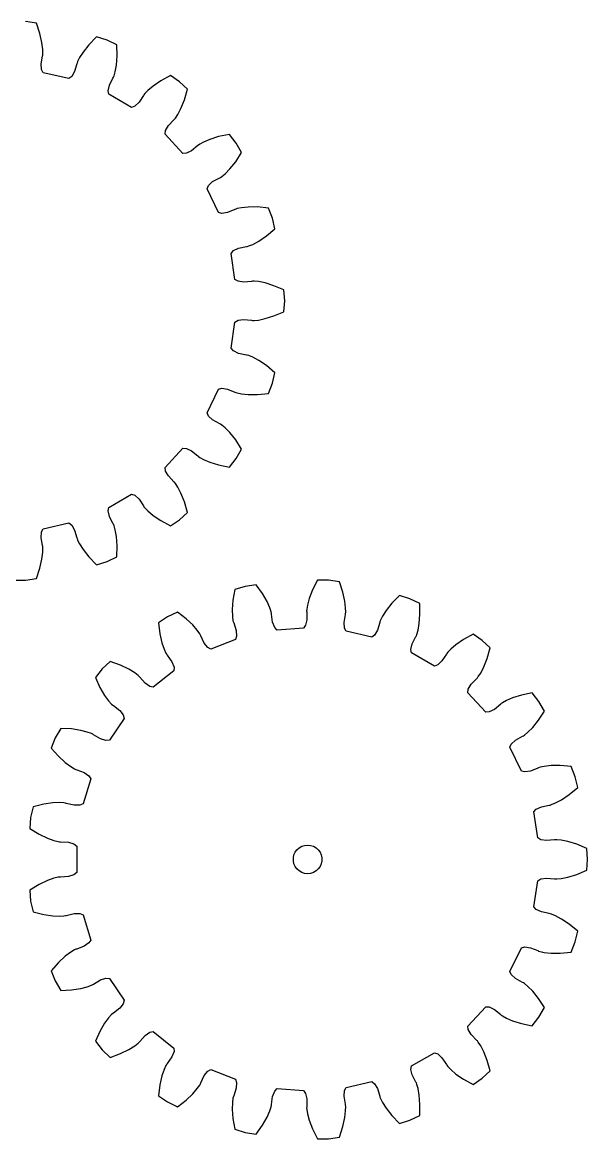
# Model space of a CAD drawing. Extents: x 0 to 185, y 0 to 234.
# Drawn here: x 125.9 to 185, y 0 to 116.7 of the extents above; entities that cross this region are included whole.
import ezdxf

# ---------------------------------------------------------------- set-up
doc = ezdxf.new("R2010")
doc.units = 0

msp = doc.modelspace()

# ---------------------------------------------------------------- linework, layer by layer
for p, q in [((127.36, 116.64), (126.22, 116.81)), ((127.72, 115.55), (127.36, 116.64)), ((127.93, 114.61), (127.72, 115.55)), ((128.01, 113.9), (127.93, 114.61)), ((133.64, 115.21), (132.84, 114.38)), ((134.73, 114.87), (133.64, 115.21)), ((135.77, 114.37), (134.73, 114.87)), ((127.99, 113.2), (128.01, 113.29)), ((128.02, 113.45), (128.01, 113.9)), ((128.01, 113.29), (128.02, 113.45)), ((132.24, 113.62), (131.86, 113.03)), ((132.84, 114.38), (132.24, 113.62)), ((135.71, 112.26), (135.79, 113.23)), ((135.79, 113.23), (135.77, 114.37)), ((127.85, 112.37), (127.99, 113.2)), ((127.89, 111.78), (127.85, 112.37)), ((131.58, 112.38), (131.34, 111.57)), ((131.6, 112.47), (131.58, 112.38)), ((131.65, 112.62), (131.6, 112.47)), ((131.86, 113.03), (131.65, 112.62)), ((135.59, 111.56), (135.71, 112.26)), ((128.07, 111.45), (127.89, 111.78)), ((130.75, 110.84), (128.07, 111.45)), ((131.05, 111.06), (130.75, 110.84)), ((131.34, 111.57), (131.05, 111.06)), ((134.98, 110.15), (135.35, 110.9)), ((135.35, 110.9), (135.4, 110.98)), ((135.4, 110.98), (135.46, 111.13)), ((135.46, 111.13), (135.59, 111.56)), ((141.35, 111.15), (140.34, 110.6)), ((142.29, 110.5), (141.35, 111.15)), ((134.84, 109.57), (134.98, 110.15)), ((139.55, 110.05), (139, 109.59)), ((140.34, 110.6), (139.55, 110.05)), ((143.13, 109.72), (142.29, 110.5)), ((142.82, 108.62), (143.13, 109.72)), ((134.91, 109.2), (134.84, 109.57)), ((137.3, 107.83), (134.91, 109.2)), ((138.55, 109.06), (138.08, 108.36)), ((138.59, 109.14), (138.55, 109.06)), ((138.69, 109.27), (138.59, 109.14)), ((139, 109.59), (138.69, 109.27)), ((142.46, 107.72), (142.82, 108.62)), ((137.65, 107.95), (137.3, 107.83)), ((138.08, 108.36), (137.65, 107.95)), ((142.14, 107.09), (142.46, 107.72)), ((141.14, 105.92), (141.72, 106.53)), ((141.72, 106.53), (141.79, 106.59)), ((141.79, 106.59), (141.89, 106.71)), ((141.89, 106.71), (142.14, 107.09)), ((140.8, 105.04), (140.84, 105.41)), ((140.84, 105.41), (141.14, 105.92)), ((142.67, 103.02), (140.8, 105.04)), ((144.29, 103.89), (144.22, 103.83)), ((144.42, 103.98), (144.29, 103.89)), ((144.82, 104.2), (144.42, 103.98)), ((145.47, 104.48), (144.82, 104.2)), ((146.4, 104.77), (145.47, 104.48)), ((147.52, 105), (146.4, 104.77)), ((148.23, 104.1), (147.52, 105)), ((148.8, 103.11), (148.23, 104.1)), ((143.04, 103.03), (142.67, 103.02)), ((143.57, 103.29), (143.04, 103.03)), ((144.22, 103.83), (143.57, 103.29)), ((148.18, 102.15), (148.8, 103.11)), ((147.57, 101.4), (148.18, 102.15)), ((145.77, 100.07), (146.51, 100.48)), ((146.51, 100.48), (146.59, 100.51)), ((146.59, 100.51), (146.73, 100.6)), ((146.73, 100.6), (147.07, 100.89)), ((147.07, 100.89), (147.57, 101.4)), ((145.19, 99.32), (145.34, 99.66)), ((146.38, 96.84), (145.19, 99.32)), ((145.34, 99.66), (145.77, 100.07)), ((148.11, 97.16), (147.33, 96.84)), ((148.19, 97.2), (148.11, 97.16)), ((148.34, 97.25), (148.19, 97.2)), ((148.79, 97.34), (148.34, 97.25)), ((149.49, 97.41), (148.79, 97.34)), ((150.46, 97.42), (149.49, 97.41)), ((151.6, 97.31), (150.46, 97.42)), ((152.02, 96.24), (151.6, 97.31)), ((146.74, 96.75), (146.38, 96.84)), ((147.33, 96.84), (146.74, 96.75)), ((152.27, 95.12), (152.02, 96.24)), ((151.39, 94.39), (152.27, 95.12)), ((149.55, 93.34), (149.97, 93.51)), ((149.97, 93.51), (150.59, 93.85)), ((150.59, 93.85), (151.39, 94.39)), ((147.7, 92.57), (147.94, 92.85)), ((148.11, 89.85), (147.7, 92.57)), ((147.94, 92.85), (148.48, 93.11)), ((148.48, 93.11), (149.3, 93.28)), ((149.3, 93.28), (149.39, 93.29)), ((149.39, 93.29), (149.55, 93.34)), ((148.43, 89.65), (148.11, 89.85)), ((149.01, 89.56), (148.43, 89.65)), ((149.85, 89.64), (149.01, 89.56)), ((149.94, 89.65), (149.85, 89.64)), ((150.1, 89.65), (149.94, 89.65)), ((150.55, 89.61), (150.1, 89.65)), ((151.25, 89.47), (150.55, 89.61)), ((152.18, 89.19), (151.25, 89.47)), ((153.23, 88.75), (152.18, 89.19)), ((153.32, 87.61), (153.23, 88.75)), ((153.23, 86.46), (153.32, 87.61)), ((152.18, 86.02), (153.23, 86.46)), ((147.7, 82.65), (148.11, 85.37)), ((148.11, 85.37), (148.43, 85.57)), ((148.43, 85.57), (149.01, 85.66)), ((149.01, 85.66), (149.85, 85.58)), ((149.85, 85.58), (149.94, 85.56)), ((149.94, 85.56), (150.1, 85.56)), ((150.1, 85.56), (150.55, 85.6)), ((150.55, 85.6), (151.25, 85.74)), ((151.25, 85.74), (152.18, 86.02)), ((147.94, 82.37), (147.7, 82.65)), ((148.48, 82.11), (147.94, 82.37)), ((149.3, 81.93), (148.48, 82.11)), ((149.39, 81.93), (149.3, 81.93)), ((149.55, 81.88), (149.39, 81.93)), ((149.97, 81.71), (149.55, 81.88)), ((150.59, 81.37), (149.97, 81.71)), ((151.39, 80.83), (150.59, 81.37)), ((152.27, 80.09), (151.39, 80.83)), ((152.02, 78.98), (152.27, 80.09)), ((145.19, 75.89), (146.38, 78.37)), ((146.38, 78.37), (146.74, 78.47)), ((146.74, 78.47), (147.33, 78.38)), ((147.33, 78.38), (148.11, 78.06)), ((151.6, 77.91), (152.02, 78.98)), ((148.11, 78.06), (148.19, 78.02)), ((148.19, 78.02), (148.34, 77.97)), ((148.34, 77.97), (148.79, 77.88)), ((148.79, 77.88), (149.49, 77.8)), ((149.49, 77.8), (150.46, 77.8)), ((150.46, 77.8), (151.6, 77.91)), ((145.34, 75.55), (145.19, 75.89)), ((145.77, 75.15), (145.34, 75.55)), ((146.51, 74.74), (145.77, 75.15)), ((146.59, 74.7), (146.51, 74.74)), ((146.73, 74.61), (146.59, 74.7)), ((147.07, 74.32), (146.73, 74.61)), ((147.57, 73.82), (147.07, 74.32)), ((148.18, 73.06), (147.57, 73.82)), ((148.8, 72.1), (148.18, 73.06)), ((140.8, 70.18), (142.67, 72.2)), ((142.67, 72.2), (143.04, 72.18)), ((143.04, 72.18), (143.57, 71.92)), ((143.57, 71.92), (144.22, 71.39)), ((144.22, 71.39), (144.29, 71.32)), ((144.29, 71.32), (144.42, 71.23)), ((144.42, 71.23), (144.82, 71.01)), ((148.23, 71.11), (148.8, 72.1)), ((140.84, 69.81), (140.8, 70.18)), ((144.82, 71.01), (145.47, 70.74)), ((145.47, 70.74), (146.4, 70.45)), ((146.4, 70.45), (147.52, 70.21)), ((147.52, 70.21), (148.23, 71.11)), ((141.14, 69.29), (140.84, 69.81)), ((141.72, 68.69), (141.14, 69.29)), ((141.79, 68.63), (141.72, 68.69)), ((141.89, 68.5), (141.79, 68.63)), ((142.14, 68.12), (141.89, 68.5)), ((142.46, 67.49), (142.14, 68.12)), ((134.91, 66.01), (137.3, 67.39)), ((137.3, 67.39), (137.65, 67.27)), ((137.65, 67.27), (138.08, 66.86)), ((138.08, 66.86), (138.55, 66.16)), ((142.82, 66.59), (142.46, 67.49)), ((143.13, 65.49), (142.82, 66.59)), ((134.84, 65.65), (134.91, 66.01)), ((134.98, 65.07), (134.84, 65.65)), ((138.55, 66.16), (138.59, 66.08)), ((138.59, 66.08), (138.69, 65.95)), ((138.69, 65.95), (139, 65.63)), ((139, 65.63), (139.55, 65.17)), ((142.29, 64.71), (143.13, 65.49)), ((128.07, 63.77), (130.75, 64.38)), ((130.75, 64.38), (131.05, 64.16)), ((135.35, 64.31), (134.98, 65.07)), ((135.4, 64.24), (135.35, 64.31)), ((135.46, 64.09), (135.4, 64.24)), ((139.55, 65.17), (140.34, 64.62)), ((140.34, 64.62), (141.35, 64.07)), ((141.35, 64.07), (142.29, 64.71)), ((127.85, 62.84), (127.89, 63.44)), ((127.89, 63.44), (128.07, 63.77)), ((131.05, 64.16), (131.34, 63.64)), ((131.34, 63.64), (131.58, 62.83)), ((135.59, 63.65), (135.46, 64.09)), ((135.71, 62.95), (135.59, 63.65)), ((127.99, 62.01), (127.85, 62.84)), ((128.01, 61.93), (127.99, 62.01)), ((128.02, 61.76), (128.01, 61.93)), ((131.58, 62.83), (131.6, 62.74)), ((131.6, 62.74), (131.65, 62.59)), ((131.65, 62.59), (131.86, 62.19)), ((131.86, 62.19), (132.24, 61.59)), ((135.79, 61.99), (135.71, 62.95)), ((135.77, 60.85), (135.79, 61.99)), ((127.93, 60.61), (128.01, 61.31)), ((128.01, 61.31), (128.02, 61.76)), ((132.24, 61.59), (132.84, 60.83)), ((132.84, 60.83), (133.64, 60.01)), ((134.73, 60.35), (135.77, 60.85)), ((127.36, 58.58), (127.72, 59.66)), ((127.72, 59.66), (127.93, 60.61)), ((133.64, 60.01), (134.73, 60.35)), ((125.08, 58.41), (126.22, 58.41)), ((126.22, 58.41), (127.36, 58.58)), ((156.74, 58.41), (156.22, 57.38)), ((157.89, 58.41), (156.74, 58.41)), ((159.02, 58.23), (157.89, 58.41)), ((148.09, 57.41), (147.89, 56.29)), ((149.18, 57.75), (148.09, 57.41)), ((150.32, 57.92), (149.18, 57.75)), ((150.98, 56.99), (150.32, 57.92)), ((156.22, 57.38), (155.87, 56.48)), ((159.38, 57.15), (159.02, 58.23)), ((147.89, 56.29), (147.82, 55.32)), ((151.46, 56.15), (150.98, 56.99)), ((151.75, 55.5), (151.46, 56.15)), ((155.87, 56.48), (155.68, 55.8)), ((159.59, 56.2), (159.38, 57.15)), ((159.68, 55.5), (159.59, 56.2)), ((165.3, 56.8), (164.51, 55.98)), ((166.4, 56.46), (165.3, 56.8)), ((167.43, 55.97), (166.4, 56.46)), ((142.09, 55.06), (141.06, 54.56)), ((143, 54.37), (142.09, 55.06)), ((147.82, 55.32), (147.84, 54.61)), ((151.89, 55.07), (151.75, 55.5)), ((151.93, 54.92), (151.89, 55.07)), ((151.93, 54.83), (151.93, 54.92)), ((155.61, 55.35), (155.59, 55.19)), ((155.59, 55.19), (155.61, 55.1)), ((155.68, 55.8), (155.61, 55.35)), ((155.61, 55.1), (155.62, 54.26)), ((159.65, 54.8), (159.67, 54.89)), ((159.67, 54.89), (159.69, 55.05)), ((159.69, 55.05), (159.68, 55.5)), ((163.91, 55.22), (163.52, 54.62)), ((164.51, 55.98), (163.91, 55.22)), ((167.45, 54.82), (167.43, 55.97)), ((141.06, 54.56), (140.11, 53.92)), ((140.11, 53.92), (140.26, 52.78)), ((143.71, 53.71), (143, 54.37)), ((144.17, 53.17), (143.71, 53.71)), ((147.84, 54.61), (147.9, 54.16)), ((147.9, 54.16), (147.94, 54.01)), ((147.94, 54.01), (147.98, 53.92)), ((147.98, 53.92), (148.24, 53.12)), ((152.04, 53.99), (151.93, 54.83)), ((152.26, 53.44), (152.04, 53.99)), ((155.62, 54.26), (155.49, 53.68)), ((159.51, 53.97), (159.65, 54.8)), ((159.56, 53.37), (159.51, 53.97)), ((163.24, 53.98), (163.01, 53.17)), ((163.26, 54.07), (163.24, 53.98)), ((163.32, 54.22), (163.26, 54.07)), ((163.52, 54.62), (163.32, 54.22)), ((167.25, 53.16), (167.38, 53.86)), ((167.38, 53.86), (167.45, 54.82)), ((140.26, 52.78), (140.47, 51.84)), ((144.44, 52.8), (144.17, 53.17)), ((144.52, 52.66), (144.44, 52.8)), ((144.54, 52.58), (144.52, 52.66)), ((144.9, 51.81), (144.54, 52.58)), ((148.28, 52.53), (148.16, 52.18)), ((148.24, 53.12), (148.28, 52.53)), ((152.52, 53.17), (152.26, 53.44)), ((155.27, 53.38), (152.52, 53.17)), ((155.49, 53.68), (155.27, 53.38)), ((159.73, 53.05), (159.56, 53.37)), ((162.41, 52.43), (159.73, 53.05)), ((162.71, 52.65), (162.41, 52.43)), ((163.01, 53.17), (162.71, 52.65)), ((167.02, 52.5), (167.07, 52.57)), ((167.07, 52.57), (167.13, 52.72)), ((167.13, 52.72), (167.25, 53.16)), ((173.01, 52.74), (172.01, 52.19)), ((173.96, 52.1), (173.01, 52.74)), ((140.47, 51.84), (140.7, 51.17)), ((145.27, 51.35), (144.9, 51.81)), ((148.16, 52.18), (145.6, 51.17)), ((166.51, 51.16), (166.64, 51.74)), ((166.64, 51.74), (167.02, 52.5)), ((171.21, 51.64), (170.67, 51.19)), ((172.01, 52.19), (171.21, 51.64)), ((174.8, 51.32), (173.96, 52.1)), ((140.7, 51.17), (140.89, 50.76)), ((140.89, 50.76), (140.97, 50.62)), ((140.97, 50.62), (141.03, 50.55)), ((141.03, 50.55), (141.52, 49.86)), ((145.6, 51.17), (145.27, 51.35)), ((166.58, 50.8), (166.51, 51.16)), ((168.96, 49.42), (166.58, 50.8)), ((170.21, 50.65), (169.75, 49.95)), ((170.25, 50.73), (170.21, 50.65)), ((170.35, 50.86), (170.25, 50.73)), ((170.67, 51.19), (170.35, 50.86)), ((174.13, 49.32), (174.48, 50.22)), ((174.48, 50.22), (174.8, 51.32)), ((134.23, 49.12), (133.52, 48.22)), ((135.07, 49.9), (134.23, 49.12)), ((136.15, 49.51), (135.07, 49.9)), ((137.02, 49.08), (136.15, 49.51)), ((137.62, 48.71), (137.02, 49.08)), ((141.52, 49.86), (141.74, 49.31)), ((141.74, 49.31), (141.72, 48.93)), ((169.31, 49.55), (168.96, 49.42)), ((169.75, 49.95), (169.31, 49.55)), ((173.8, 48.69), (174.13, 49.32)), ((133.52, 48.22), (133.99, 47.18)), ((137.98, 48.43), (137.62, 48.71)), ((138.1, 48.32), (137.98, 48.43)), ((138.15, 48.25), (138.1, 48.32)), ((138.71, 47.62), (138.15, 48.25)), ((141.72, 48.93), (139.57, 47.22)), ((172.8, 47.52), (173.38, 48.12)), ((173.38, 48.12), (173.45, 48.18)), ((173.45, 48.18), (173.55, 48.31)), ((173.55, 48.31), (173.8, 48.69)), ((133.99, 47.18), (134.48, 46.35)), ((139.2, 47.29), (138.71, 47.62)), ((139.57, 47.22), (139.2, 47.29)), ((172.46, 46.63), (172.5, 47)), ((172.5, 47), (172.8, 47.52)), ((134.48, 46.35), (134.9, 45.77)), ((134.9, 45.77), (135.2, 45.43)), ((174.33, 44.61), (172.46, 46.63)), ((176.09, 45.58), (175.95, 45.49)), ((176.48, 45.8), (176.09, 45.58)), ((177.13, 46.08), (176.48, 45.8)), ((178.06, 46.36), (177.13, 46.08)), ((179.18, 46.6), (178.06, 46.36)), ((179.89, 45.7), (179.18, 46.6)), ((180.47, 44.71), (179.89, 45.7)), ((135.2, 45.43), (135.32, 45.32)), ((135.32, 45.32), (135.39, 45.28)), ((135.39, 45.28), (136.06, 44.76)), ((136.06, 44.76), (136.43, 44.3)), ((174.7, 44.63), (174.33, 44.61)), ((175.24, 44.89), (174.7, 44.63)), ((175.89, 45.42), (175.24, 44.89)), ((175.95, 45.49), (175.89, 45.42)), ((179.84, 43.75), (180.47, 44.71)), ((136.53, 43.94), (134.98, 41.67)), ((136.43, 44.3), (136.53, 43.94)), ((179.24, 42.99), (179.84, 43.75)), ((129.89, 42.9), (129.31, 41.91)), ((131.03, 42.84), (129.89, 42.9)), ((131.99, 42.69), (131.03, 42.84)), ((132.67, 42.51), (131.99, 42.69)), ((133.1, 42.36), (132.67, 42.51)), ((133.24, 42.29), (133.1, 42.36)), ((133.32, 42.23), (133.24, 42.29)), ((134.04, 41.8), (133.32, 42.23)), ((177.44, 41.66), (178.17, 42.07)), ((178.17, 42.07), (178.26, 42.11)), ((178.26, 42.11), (178.39, 42.2)), ((178.39, 42.2), (178.74, 42.49)), ((178.74, 42.49), (179.24, 42.99)), ((129.31, 41.91), (128.9, 40.84)), ((134.61, 41.62), (134.04, 41.8)), ((134.98, 41.67), (134.61, 41.62)), ((176.85, 40.92), (177, 41.26)), ((178.05, 38.44), (176.85, 40.92)), ((177, 41.26), (177.44, 41.66)), ((128.9, 40.84), (129.66, 39.99)), ((129.66, 39.99), (130.37, 39.33)), ((130.37, 39.33), (130.94, 38.9)), ((130.94, 38.9), (131.32, 38.67)), ((131.32, 38.67), (131.47, 38.6)), ((131.47, 38.6), (131.56, 38.58)), ((131.56, 38.58), (132.34, 38.28)), ((179.77, 38.75), (178.99, 38.43)), ((179.85, 38.79), (179.77, 38.75)), ((180.01, 38.84), (179.85, 38.79)), ((180.45, 38.93), (180.01, 38.84)), ((181.16, 39.01), (180.45, 38.93)), ((182.12, 39.01), (181.16, 39.01)), ((183.26, 38.9), (182.12, 39.01)), ((183.68, 37.83), (183.26, 38.9)), ((133.03, 37.63), (132.22, 35)), ((132.34, 38.28), (132.84, 37.95)), ((132.84, 37.95), (133.03, 37.63)), ((178.41, 38.34), (178.05, 38.44)), ((178.99, 38.43), (178.41, 38.34)), ((183.94, 36.72), (183.68, 37.83)), ((183.06, 35.98), (183.94, 36.72)), ((129.06, 35.1), (128.11, 34.96)), ((129.77, 35.14), (129.06, 35.1)), ((130.23, 35.11), (129.77, 35.14)), ((130.38, 35.09), (130.23, 35.11)), ((130.47, 35.06), (130.38, 35.09)), ((131.29, 34.86), (130.47, 35.06)), ((181.21, 34.93), (181.63, 35.11)), ((181.63, 35.11), (182.26, 35.44)), ((182.26, 35.44), (183.06, 35.98)), ((127, 34.68), (126.74, 33.57)), ((128.11, 34.96), (127, 34.68)), ((131.88, 34.86), (131.29, 34.86)), ((132.22, 35), (131.88, 34.86)), ((179.37, 34.16), (179.61, 34.44)), ((179.78, 31.44), (179.37, 34.16)), ((179.61, 34.44), (180.14, 34.7)), ((180.14, 34.7), (180.97, 34.88)), ((180.97, 34.88), (181.06, 34.88)), ((181.06, 34.88), (181.21, 34.93)), ((126.74, 33.57), (126.66, 32.42)), ((126.66, 32.42), (127.63, 31.83)), ((127.63, 31.83), (128.51, 31.41)), ((128.51, 31.41), (129.18, 31.17)), ((129.18, 31.17), (129.62, 31.06)), ((129.62, 31.06), (129.77, 31.04)), ((129.77, 31.04), (129.87, 31.05)), ((129.87, 31.05), (130.71, 31)), ((130.71, 31), (131.27, 30.82)), ((131.27, 30.82), (131.56, 30.58)), ((131.56, 30.58), (131.56, 27.83)), ((154.58, 30.21), (154.82, 30.42)), ((154.82, 30.42), (155.09, 30.57)), ((155.09, 30.57), (155.39, 30.67)), ((155.39, 30.67), (155.7, 30.7)), ((155.7, 30.7), (156.01, 30.67)), ((156.01, 30.67), (156.31, 30.57)), ((156.31, 30.57), (156.58, 30.42)), ((156.58, 30.42), (156.81, 30.21)), ((180.09, 31.24), (179.78, 31.44)), ((180.68, 31.16), (180.09, 31.24)), ((181.52, 31.23), (180.68, 31.16)), ((181.61, 31.25), (181.52, 31.23)), ((181.77, 31.25), (181.61, 31.25)), ((182.22, 31.21), (181.77, 31.25)), ((182.91, 31.07), (182.22, 31.21)), ((183.84, 30.79), (182.91, 31.07)), ((184.9, 30.35), (183.84, 30.79)), ((154.21, 29.36), (154.27, 29.67)), ((154.21, 29.05), (154.21, 29.36)), ((154.27, 29.67), (154.4, 29.95)), ((154.4, 29.95), (154.58, 30.21)), ((156.81, 30.21), (157, 29.95)), ((157, 29.95), (157.12, 29.67)), ((157.12, 29.67), (157.19, 29.36)), ((157.19, 29.36), (157.19, 29.05)), ((184.98, 29.2), (184.9, 30.35)), ((184.9, 28.06), (184.98, 29.2)), ((154.27, 28.74), (154.21, 29.05)), ((154.4, 28.45), (154.27, 28.74)), ((154.58, 28.2), (154.4, 28.45)), ((154.82, 27.99), (154.58, 28.2)), ((156.81, 28.2), (156.58, 27.99)), ((157, 28.45), (156.81, 28.2)), ((157.12, 28.74), (157, 28.45)), ((157.19, 29.05), (157.12, 28.74)), ((183.84, 27.62), (184.9, 28.06)), ((128.51, 26.99), (127.63, 26.57)), ((129.18, 27.23), (128.51, 26.99)), ((129.62, 27.34), (129.18, 27.23)), ((129.77, 27.36), (129.62, 27.34)), ((129.87, 27.36), (129.77, 27.36)), ((130.71, 27.41), (129.87, 27.36)), ((131.27, 27.58), (130.71, 27.41)), ((131.56, 27.83), (131.27, 27.58)), ((155.09, 27.83), (154.82, 27.99)), ((155.39, 27.74), (155.09, 27.83)), ((155.7, 27.7), (155.39, 27.74)), ((156.01, 27.74), (155.7, 27.7)), ((156.31, 27.83), (156.01, 27.74)), ((156.58, 27.99), (156.31, 27.83)), ((179.37, 24.24), (179.78, 26.96)), ((179.78, 26.96), (180.09, 27.16)), ((180.09, 27.16), (180.68, 27.25)), ((180.68, 27.25), (181.52, 27.18)), ((181.52, 27.18), (181.61, 27.16)), ((181.61, 27.16), (181.77, 27.16)), ((181.77, 27.16), (182.22, 27.2)), ((182.22, 27.2), (182.91, 27.34)), ((182.91, 27.34), (183.84, 27.62)), ((127.63, 26.57), (126.66, 25.98)), ((126.66, 25.98), (126.74, 24.84)), ((126.74, 24.84), (127, 23.72)), ((127, 23.72), (128.11, 23.44)), ((128.11, 23.44), (129.06, 23.3)), ((130.38, 23.32), (130.47, 23.35)), ((130.47, 23.35), (131.29, 23.55)), ((131.29, 23.55), (131.88, 23.55)), ((131.88, 23.55), (132.22, 23.4)), ((132.22, 23.4), (133.03, 20.77)), ((179.61, 23.96), (179.37, 24.24)), ((180.14, 23.71), (179.61, 23.96)), ((180.97, 23.53), (180.14, 23.71)), ((181.06, 23.52), (180.97, 23.53)), ((181.21, 23.47), (181.06, 23.52)), ((181.63, 23.3), (181.21, 23.47)), ((129.06, 23.3), (129.77, 23.27)), ((129.77, 23.27), (130.23, 23.29)), ((130.23, 23.29), (130.38, 23.32)), ((182.26, 22.96), (181.63, 23.3)), ((183.06, 22.42), (182.26, 22.96)), ((183.94, 21.69), (183.06, 22.42)), ((183.68, 20.57), (183.94, 21.69)), ((132.34, 20.12), (131.56, 19.83)), ((132.84, 20.46), (132.34, 20.12)), ((133.03, 20.77), (132.84, 20.46)), ((176.85, 17.49), (178.05, 19.97)), ((178.05, 19.97), (178.41, 20.06)), ((178.41, 20.06), (178.99, 19.97)), ((178.99, 19.97), (179.77, 19.66)), ((183.26, 19.5), (183.68, 20.57)), ((130.37, 19.07), (129.66, 18.42)), ((130.94, 19.5), (130.37, 19.07)), ((131.32, 19.74), (130.94, 19.5)), ((131.47, 19.8), (131.32, 19.74)), ((131.56, 19.83), (131.47, 19.8)), ((179.77, 19.66), (179.85, 19.61)), ((179.85, 19.61), (180.01, 19.56)), ((180.01, 19.56), (180.45, 19.47)), ((180.45, 19.47), (181.16, 19.4)), ((181.16, 19.4), (182.12, 19.39)), ((182.12, 19.39), (183.26, 19.5)), ((129.66, 18.42), (128.9, 17.56)), ((128.9, 17.56), (129.31, 16.5)), ((129.31, 16.5), (129.89, 15.5)), ((133.32, 16.17), (134.04, 16.6)), ((134.04, 16.6), (134.61, 16.78)), ((134.61, 16.78), (134.98, 16.74)), ((134.98, 16.74), (136.53, 14.47)), ((177, 17.15), (176.85, 17.49)), ((177.44, 16.74), (177, 17.15)), ((178.17, 16.33), (177.44, 16.74)), ((129.89, 15.5), (131.03, 15.57)), ((131.03, 15.57), (131.99, 15.71)), ((131.99, 15.71), (132.67, 15.89)), ((132.67, 15.89), (133.1, 16.05)), ((133.1, 16.05), (133.24, 16.12)), ((133.24, 16.12), (133.32, 16.17)), ((178.26, 16.3), (178.17, 16.33)), ((178.39, 16.21), (178.26, 16.3)), ((178.74, 15.92), (178.39, 16.21)), ((179.24, 15.41), (178.74, 15.92)), ((179.84, 14.66), (179.24, 15.41)), ((136.43, 14.11), (136.06, 13.64)), ((136.53, 14.47), (136.43, 14.11)), ((180.47, 13.7), (179.84, 14.66)), ((135.2, 12.97), (134.9, 12.63)), ((135.32, 13.08), (135.2, 12.97)), ((135.39, 13.13), (135.32, 13.08)), ((136.06, 13.64), (135.39, 13.13)), ((172.46, 11.77), (174.33, 13.79)), ((174.33, 13.79), (174.7, 13.78)), ((174.7, 13.78), (175.24, 13.52)), ((175.24, 13.52), (175.89, 12.98)), ((175.89, 12.98), (175.95, 12.92)), ((175.95, 12.92), (176.09, 12.83)), ((179.89, 12.71), (180.47, 13.7)), ((134.48, 12.06), (133.99, 11.22)), ((134.9, 12.63), (134.48, 12.06)), ((172.5, 11.4), (172.46, 11.77)), ((176.09, 12.83), (176.48, 12.61)), ((176.48, 12.61), (177.13, 12.33)), ((177.13, 12.33), (178.06, 12.04)), ((178.06, 12.04), (179.18, 11.81)), ((179.18, 11.81), (179.89, 12.71)), ((133.99, 11.22), (133.52, 10.18)), ((138.15, 10.16), (138.71, 10.78)), ((138.71, 10.78), (139.2, 11.12)), ((139.2, 11.12), (139.57, 11.19)), ((139.57, 11.19), (141.72, 9.47)), ((172.8, 10.89), (172.5, 11.4)), ((173.38, 10.28), (172.8, 10.89)), ((133.52, 10.18), (134.23, 9.28)), ((137.02, 9.32), (137.62, 9.7)), ((137.62, 9.7), (137.98, 9.97)), ((137.98, 9.97), (138.1, 10.08)), ((138.1, 10.08), (138.15, 10.16)), ((141.72, 9.47), (141.74, 9.1)), ((173.45, 10.22), (173.38, 10.28)), ((173.55, 10.1), (173.45, 10.22)), ((173.8, 9.72), (173.55, 10.1)), ((174.13, 9.09), (173.8, 9.72)), ((134.23, 9.28), (135.07, 8.5)), ((135.07, 8.5), (136.15, 8.9)), ((136.15, 8.9), (137.02, 9.32)), ((141.52, 8.55), (141.03, 7.86)), ((141.74, 9.1), (141.52, 8.55)), ((166.58, 7.61), (168.96, 8.98)), ((168.96, 8.98), (169.31, 8.86)), ((169.31, 8.86), (169.75, 8.45)), ((169.75, 8.45), (170.21, 7.75)), ((174.48, 8.19), (174.13, 9.09)), ((174.8, 7.09), (174.48, 8.19)), ((140.7, 7.24), (140.47, 6.57)), ((140.89, 7.65), (140.7, 7.24)), ((140.97, 7.79), (140.89, 7.65)), ((141.03, 7.86), (140.97, 7.79)), ((144.9, 6.59), (145.27, 7.06)), ((145.27, 7.06), (145.6, 7.23)), ((145.6, 7.23), (148.16, 6.23)), ((166.51, 7.24), (166.58, 7.61)), ((166.64, 6.66), (166.51, 7.24)), ((170.21, 7.75), (170.25, 7.67)), ((170.25, 7.67), (170.35, 7.54)), ((170.35, 7.54), (170.67, 7.22)), ((170.67, 7.22), (171.21, 6.76)), ((173.96, 6.31), (174.8, 7.09)), ((140.47, 6.57), (140.26, 5.62)), ((144.54, 5.83), (144.9, 6.59)), ((148.16, 6.23), (148.28, 5.88)), ((148.28, 5.88), (148.24, 5.28)), ((159.73, 5.36), (162.41, 5.97)), ((162.41, 5.97), (162.71, 5.75)), ((167.02, 5.91), (166.64, 6.66)), ((167.07, 5.83), (167.02, 5.91)), ((171.21, 6.76), (172.01, 6.21)), ((172.01, 6.21), (173.01, 5.66)), ((173.01, 5.66), (173.96, 6.31)), ((140.26, 5.62), (140.11, 4.49)), ((143, 4.04), (143.71, 4.7)), ((143.71, 4.7), (144.17, 5.23)), ((144.17, 5.23), (144.44, 5.6)), ((144.44, 5.6), (144.52, 5.74)), ((144.52, 5.74), (144.54, 5.83)), ((148.24, 5.28), (147.98, 4.48)), ((152.04, 4.41), (152.26, 4.97)), ((152.26, 4.97), (152.52, 5.23)), ((152.52, 5.23), (155.27, 5.03)), ((155.27, 5.03), (155.49, 4.73)), ((155.49, 4.73), (155.62, 4.15)), ((159.51, 4.44), (159.56, 5.03)), ((159.56, 5.03), (159.73, 5.36)), ((162.71, 5.75), (163.01, 5.24)), ((163.01, 5.24), (163.24, 4.43)), ((167.13, 5.68), (167.07, 5.83)), ((167.25, 5.25), (167.13, 5.68)), ((167.38, 4.55), (167.25, 5.25)), ((140.11, 4.49), (141.06, 3.84)), ((141.06, 3.84), (142.09, 3.34)), ((142.09, 3.34), (143, 4.04)), ((147.84, 3.79), (147.82, 3.08)), ((147.9, 4.24), (147.84, 3.79)), ((147.94, 4.4), (147.9, 4.24)), ((147.98, 4.48), (147.94, 4.4)), ((151.93, 3.58), (152.04, 4.41)), ((151.93, 3.49), (151.93, 3.58)), ((155.62, 4.15), (155.61, 3.3)), ((159.65, 3.61), (159.51, 4.44)), ((159.67, 3.52), (159.65, 3.61)), ((159.69, 3.36), (159.67, 3.52)), ((163.24, 4.43), (163.26, 4.34)), ((163.26, 4.34), (163.32, 4.19)), ((163.32, 4.19), (163.52, 3.78)), ((163.52, 3.78), (163.91, 3.19)), ((167.45, 3.58), (167.38, 4.55)), ((167.43, 2.44), (167.45, 3.58)), ((147.82, 3.08), (147.89, 2.12)), ((151.46, 2.25), (151.75, 2.9)), ((151.75, 2.9), (151.89, 3.33)), ((151.89, 3.33), (151.93, 3.49)), ((155.61, 3.3), (155.59, 3.21)), ((155.59, 3.21), (155.61, 3.05)), ((155.61, 3.05), (155.68, 2.61)), ((155.68, 2.61), (155.87, 1.92)), ((159.59, 2.2), (159.68, 2.91)), ((159.68, 2.91), (159.69, 3.36)), ((163.91, 3.19), (164.51, 2.43)), ((164.51, 2.43), (165.3, 1.6)), ((166.4, 1.94), (167.43, 2.44)), ((147.89, 2.12), (148.09, 0.99)), ((150.32, 0.48), (150.98, 1.41)), ((150.98, 1.41), (151.46, 2.25)), ((155.87, 1.92), (156.22, 1.02)), ((159.02, 0.17), (159.38, 1.26)), ((159.38, 1.26), (159.59, 2.2)), ((165.3, 1.6), (166.4, 1.94)), ((148.09, 0.99), (149.18, 0.65)), ((149.18, 0.65), (150.32, 0.48)), ((156.22, 1.02), (156.74, 0)), ((156.74, 0), (157.89, 0)), ((157.89, 0), (159.02, 0.17))]:
    msp.add_line(p, q)

doc.saveas('drawing.dxf')
